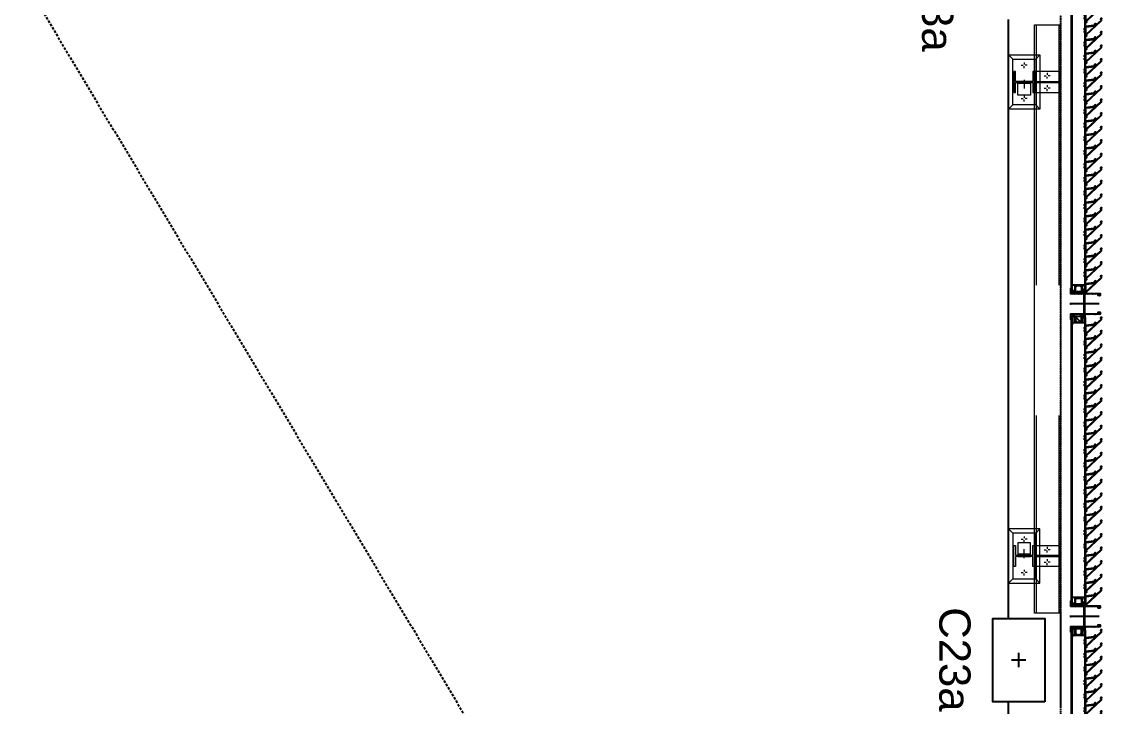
# Model space of a CAD drawing. Header units: millimetres. Extents: x 663313 to 1226001, y 1431724 to 1620898.
# Drawn here: x 962448 to 967743, y 1548411 to 1551698 of the extents above; entities that cross this region are included whole.
import ezdxf

# ---------------------------------------------------------------- set-up
doc = ezdxf.new("R2010")
doc.units = ezdxf.units.MM
doc.set_wipeout_variables(frame=1)
for name, pattern in [('CENTER', [50.800000000000004, 31.75, -6.35, 6.35, -6.35]), ('HIDDEN', [0.375, 0.25, -0.125]), ('XKITLINE00', [0]), ('XKITLINE02', [4, 2, -2])]:
    doc.linetypes.add(name, pattern=pattern)
for name, color, linetype in [('010 - ASPG_ACCESSORIES_MAIN_COLOR_1', 7, 'Continuous'), ('010 - ASPG_EXTR_MAIN_COLOR_2', 7, 'Continuous'), ('010 - ASPG_FRAMING_CUT_COLOR_4', 7, 'Continuous'), ('010 - ASPG_FRAMING_HATCH_', 7, 'Continuous'), ('010 - ASPG_FRAMING_MAIN_COLOR_2', 7, 'Continuous'), ('010 - ASPG_FRAMING_SUB_COLOR_2', 7, 'Continuous'), ('010 - ASPG_FRAMING_WIPEOUT_', 7, 'Continuous'), ('BOLT & SCREW', 7, 'Continuous'), ('BR', 7, 'Continuous'), ('Center Line', 7, 'CENTER'), ('CVA044__', 7, 'Continuous'), ('DIM', 7, 'Continuous')]:
    doc.layers.add(name, color=color, linetype=linetype)
for name, color, linetype, plot in [('010 - ASPG_EXTR_DEF_SUB', 7, 'Continuous', False), ('010 - ASPG_FASTERN_DEF_SUB', 7, 'Continuous', False), ('010 - ASPG_FRAMING_DEF_SUB', 7, 'Continuous', False)]:
    doc.layers.add(name, color=color, linetype=linetype, plot=plot)
for name, color, linetype, lineweight in [('12-GRID', 7, 'CENTER', 13), ('Bolt', 7, 'Continuous', 0), ('Part', 7, 'Continuous', 0), ('SCREW', 7, 'Continuous', 5)]:
    doc.layers.add(name, color=color, linetype=linetype, lineweight=lineweight)
doc.styles.add('Arial', font='arial.ttf')
pattern_1 = [(270, (1257419.243240032, -520041.6224064054), (0.6549599250656583, -1.134423872092541), [0.7562825813950264, -1.512565162790053]), (29.99999999999978, (1257419.243240032, -520041.6224064054), (0.6549599293588203, 1.134423869613882), [0.7562825813950259, -1.512565162790052]), (329.9999999999998, (1257419.243240032, -520041.6224064054), (1.309919854424478, -2.478657937293614e-09), [-1.512565162790051, 0.7562825813950254])]
pattern_2 = [(314.9999999999999, (1257419.492862033, -520021.6224064054), (1.336931354494228, 1.336931354494224), []), (44.99999999999984, (1257419.492862033, -520021.6224064054), (-1.336931354494223, 1.336931354494228), [])]
pattern_3 = [(270, (1257419.442484036, -520043.9224064054), (0.6549599250656583, -1.134423872092541), [0.7562825813950264, -1.512565162790053]), (29.99999999999978, (1257419.442484036, -520043.9224064054), (0.6549599293588203, 1.134423869613882), [0.7562825813950259, -1.512565162790052]), (329.9999999999998, (1257419.442484036, -520043.9224064054), (1.309919854424478, -2.478657937293614e-09), [-1.512565162790051, 0.7562825813950254])]
pattern_4 = [(314.9999999999999, (1257419.192862035, -520023.9224064054), (1.336931354494228, 1.336931354494224), []), (44.99999999999984, (1257419.192862035, -520023.9224064054), (-1.336931354494223, 1.336931354494228), [])]

# ---------------------------------------------------------------- blocks, each defined once
blk = doc.blocks.new('C25')
at = {"layer": 'BR', "color": 7}
for p, q in [((-0.03428971997345798, 1.001963391900063e-05), (0.03428972073015757, 1.001986674964428e-05)), ((2.91038304567337e-11, 0.03429974056780338), (-8.731149137020111e-11, -0.03427970083430409))]:
    blk.add_line(p, q, dxfattribs=at)
at = {"layer": 'BR', "color": 7, "ltscale": 5}
blk.add_lwpolyline([(-0.1250000002037268, 0.2000100198201835), (0.1249999996798579, 0.2000100202858448), (0.1250000004947651, -0.1999899800866842), (-0.1249999999708962, -0.1999899800866842)], close=True, dxfattribs=at)
blk = doc.blocks.new('44')
at = {"layer": 'Bolt', "color": 7, "linetype": 'XKITLINE00', "lineweight": 0}
for p, q in [((31.26657276507444, 33.94561645179056), (31.27589676505863, 33.94561645179056)), ((31.26657276507444, 33.94561645179056), (31.27589676505863, 33.94561645179056)), ((31.28057286515809, 33.95961640169844), (31.28057286515809, 33.95029240171425)), ((31.28057286515809, 33.95961640169844), (31.28057286515809, 33.95029240171425)), ((31.28057286515809, 33.93161650176626), (31.28057286515809, 33.94094050175045)), ((31.28057286515809, 33.93161650176626), (31.28057286515809, 33.94094050175045)), ((31.29457281506598, 33.94561645179056), (31.28524881508179, 33.94561645179056)), ((31.29457281506598, 33.94561645179056), (31.28524881508179, 33.94561645179056)), ((31.37657286506123, 33.89561650180258), (31.38589686504542, 33.89561650180258)), ((31.39057281520195, 33.90961645171046), (31.39057281520195, 33.90029245172627)), ((31.39057281520195, 33.88161640171893), (31.39057281520195, 33.89094040170312)), ((31.40457276510983, 33.89561650180258), (31.39524876512564, 33.89561650180258)), ((31.37657286506123, 33.8356165017467), (31.38589686504542, 33.8356165017467)), ((31.39057281520195, 33.849616451771), (31.39057281520195, 33.84029245178681)), ((31.39057281520195, 33.82161640177947), (31.39057281520195, 33.83094040176366)), ((31.40457276510983, 33.8356165017467), (31.39524876512564, 33.8356165017467)), ((31.26657276507444, 33.78561640169937), (31.27589676505863, 33.78561640169937)), ((31.26657276507444, 33.78561640169937), (31.27589676505863, 33.78561640169937)), ((31.28057286515809, 33.79961650178302), (31.28057286515809, 33.79029250179883)), ((31.28057286515809, 33.79961650178302), (31.28057286515809, 33.79029250179883)), ((31.28057286515809, 33.77161645179149), (31.28057286515809, 33.78094045177568)), ((31.28057286515809, 33.77161645179149), (31.28057286515809, 33.78094045177568)), ((31.29457281506598, 33.78561640169937), (31.28524881508179, 33.78561640169937)), ((31.29457281506598, 33.78561640169937), (31.28524881508179, 33.78561640169937)), ((31.26657276507444, 31.67084251868073), (31.27589676505863, 31.67084251868073)), ((31.26657276507444, 31.67084251868073), (31.27589676505863, 31.67084251868073)), ((31.28057286515809, 31.68484246858861), (31.28057286515809, 31.67551846860442)), ((31.28057286515809, 31.68484246858861), (31.28057286515809, 31.67551846860442)), ((31.28057286515809, 31.65684241859708), (31.28057286515809, 31.66616641858127)), ((31.28057286515809, 31.65684241859708), (31.28057286515809, 31.66616641858127)), ((31.29457281506598, 31.67084251868073), (31.28524881508179, 31.67084251868073)), ((31.29457281506598, 31.67084251868073), (31.28524881508179, 31.67084251868073)), ((31.37657286506123, 31.6208424186334), (31.38589686504542, 31.6208424186334)), ((31.39057281520195, 31.63484251860064), (31.39057281520195, 31.62551851861645)), ((31.39057281520195, 31.6068424686091), (31.39057281520195, 31.61616646859329)), ((31.40457276510983, 31.6208424186334), (31.39524876512564, 31.6208424186334)), ((31.37657286506123, 31.56084241857752), (31.38589686504542, 31.56084241857752)), ((31.39057281520195, 31.57484251866117), (31.39057281520195, 31.56551851867698)), ((31.39057281520195, 31.54684246866964), (31.39057281520195, 31.55616646865383)), ((31.40457276510983, 31.56084241857752), (31.39524876512564, 31.56084241857752)), ((31.26657276507444, 31.51084246858954), (31.27589676505863, 31.51084246858954)), ((31.26657276507444, 31.51084246858954), (31.27589676505863, 31.51084246858954)), ((31.28057286515809, 31.52484241861384), (31.28057286515809, 31.51551841862965)), ((31.28057286515809, 31.52484241861384), (31.28057286515809, 31.51551841862965)), ((31.28057286515809, 31.49684251868166), (31.28057286515809, 31.50616651866585)), ((31.28057286515809, 31.49684251868166), (31.28057286515809, 31.50616651866585)), ((31.29457281506598, 31.51084246858954), (31.28524881508179, 31.51084246858954)), ((31.29457281506598, 31.51084246858954), (31.28524881508179, 31.51084246858954))]:
    blk.add_line(p, q, dxfattribs=at)
at = {"layer": 'Bolt', "color": 7, "linetype": 'XKITLINE02', "lineweight": 0}
for p, q in [((31.26107286498859, 33.86261650174856), (31.26107286498859, 33.85761640174314)), ((31.27357281511627, 33.86261650174856), (31.27357281511627, 33.86861650180072)), ((31.27357281511627, 33.86861650180072), (31.27357281511627, 33.86261650174856)), ((31.28057286515809, 33.87653650180437), (31.28057286515809, 33.83361640176736)), ((31.28757276502415, 33.86261650174856), (31.28757276502415, 33.86861650180072)), ((31.28757276502415, 33.86861650180072), (31.28757276502415, 33.86261650174856)), ((31.30007286509476, 33.86261650174856), (31.30007286509476, 33.85761640174314)), ((31.28057286515809, 31.57992241857573), (31.28057286515809, 31.62284251861274)), ((31.26107286498859, 31.59384241863154), (31.26107286498859, 31.59884251863696)), ((31.27357281511627, 31.59384241863154), (31.27357281511627, 31.58784241857938)), ((31.27357281511627, 31.58784241857938), (31.27357281511627, 31.59384241863154)), ((31.28757276502415, 31.59384241863154), (31.28757276502415, 31.58784241857938)), ((31.28757276502415, 31.58784241857938), (31.28757276502415, 31.59384241863154)), ((31.30007286509476, 31.59384241863154), (31.30007286509476, 31.59884251863696))]:
    blk.add_line(p, q, dxfattribs=at)
at = {"layer": 'Part', "color": 7, "linetype": 'HIDDEN', "lineweight": 0, "ltscale": 5}
for p, q in [((31.33821706124559, 34.14061622682493), (31.33821706124559, 31.31547617679462)), ((31.44721711124271, 34.14061622682493), (31.44721711124271, 31.31547617679462))]:
    blk.add_line(p, q, dxfattribs=at)
at = {"layer": 'Part', "color": 7, "lineweight": 0}
for p, q in [((31.20557286520466, 33.99561640177853), (31.2255728151647, 33.97561645170208)), ((31.20557286520466, 33.73561645171139), (31.2255728151647, 33.75561640178785)), ((31.20557286520466, 31.72084246866871), (31.2255728151647, 31.70084251859225)), ((31.20557286520466, 31.46084251860157), (31.2255728151647, 31.48084246867802))]:
    blk.add_line(p, q, dxfattribs=at)
at = {"layer": 'Part', "color": 7, "linetype": 'HIDDEN', "lineweight": 0, "ltscale": 2}
for p, q in [((31.33557276520855, 33.97561645170208), (31.35557286511153, 33.99561640177853)), ((31.33557276520855, 33.75561640178785), (31.35557286511153, 33.73561645171139)), ((31.33557276520855, 31.70084251859225), (31.35557286511153, 31.72084246866871)), ((31.33557276520855, 31.48084246867802), (31.35557286511153, 31.46084251860157))]:
    blk.add_line(p, q, dxfattribs=at)
at = {"layer": 'Part', "color": 7, "linetype": 'XKITLINE02', "lineweight": 0}
for p, q in [((31.33057281514607, 33.91561645176262), (31.33057281514607, 33.81561640172731)), ((31.25057286513015, 33.86861650180072), (31.31057286518603, 33.86861650180072)), ((31.25057286513015, 33.86261650174856), (31.31057286518603, 33.86261650174856)), ((31.31057286518603, 33.85761640174314), (31.25057286513015, 33.85761640174314)), ((31.33057281514607, 33.86861650180072), (31.450572815025, 33.86861650180072)), ((31.33057281514607, 33.86261650174856), (31.450572815025, 33.86261650174856)), ((31.36057281517401, 33.86861650180072), (31.36057281517401, 33.86261650174856)), ((31.33057281514607, 31.54084246861748), (31.33057281514607, 31.64084251865279)), ((31.31057286518603, 31.59884251863696), (31.25057286513015, 31.59884251863696)), ((31.25057286513015, 31.59384241863154), (31.31057286518603, 31.59384241863154)), ((31.25057286513015, 31.58784241857938), (31.31057286518603, 31.58784241857938)), ((31.33057281514607, 31.59384241863154), (31.450572815025, 31.59384241863154)), ((31.33057281514607, 31.58784241857938), (31.450572815025, 31.58784241857938)), ((31.36057281517401, 31.58784241857938), (31.36057281517401, 31.59384241863154))]:
    blk.add_line(p, q, dxfattribs=at)
at = {"layer": 'Part', "color": 7, "lineweight": 0}
for points in [[(31.33021711138986, 31.31547617679462), (31.33021711138986, 34.14061622682493), (31.45521706133127, 34.14061622682493), (31.45521706133127, 31.31547617679462), (31.33021711138986, 31.31547617679462)], [(31.33057281514607, 33.73561645171139), (31.20557286520466, 33.73561645171139), (31.20557286520466, 33.99561640177853), (31.33057281514607, 33.99561640177853)], [(31.33057281514607, 33.75561640178785), (31.2255728151647, 33.75561640178785), (31.2255728151647, 33.97561645170208), (31.33057281514607, 33.97561645170208)], [(31.33057281514607, 31.72084246866871), (31.20557286520466, 31.72084246866871), (31.20557286520466, 31.46084251860157), (31.33057281514607, 31.46084251860157)], [(31.33057281514607, 31.70084251859225), (31.2255728151647, 31.70084251859225), (31.2255728151647, 31.48084246867802), (31.33057281514607, 31.48084246867802)]]:
    blk.add_lwpolyline(points, dxfattribs=at)
at = {"layer": 'Part', "color": 7, "linetype": 'HIDDEN', "lineweight": 0, "ltscale": 2}
for points in [[(31.33057281514607, 33.99561640177853), (31.35557286511153, 33.99561640177853), (31.35557286511153, 33.73561645171139), (31.33057281514607, 33.73561645171139)], [(31.33057281514607, 33.97561645170208), (31.33557276520855, 33.97561645170208), (31.33557276520855, 33.75561640178785), (31.33057281514607, 33.75561640178785)], [(31.33057281514607, 31.46084251860157), (31.35557286511153, 31.46084251860157), (31.35557286511153, 31.72084246866871), (31.33057281514607, 31.72084246866871)], [(31.33057281514607, 31.48084246867802), (31.33557276520855, 31.48084246867802), (31.33557276520855, 31.70084251859225), (31.33057281514607, 31.70084251859225)]]:
    blk.add_lwpolyline(points, dxfattribs=at)
at = {"layer": 'Part', "color": 7, "linetype": 'XKITLINE02', "lineweight": 0}
for points in [[(31.33057281514607, 33.91561645176262), (31.32257286505751, 33.91561645176262), (31.32257286505751, 33.86861650180072), (31.23857286502584, 33.86861650180072), (31.23857286502584, 33.91561645176262), (31.23057276499435, 33.91561645176262), (31.23057276499435, 33.81561640172731), (31.23857286502584, 33.81561640172731), (31.23857286502584, 33.86261650174856), (31.32257286505751, 33.86261650174856), (31.32257286505751, 33.81561640172731), (31.33057281514607, 33.81561640172731)], [(31.33057281514607, 31.54084246861748), (31.32257286505751, 31.54084246861748), (31.32257286505751, 31.58784241857938), (31.23857286502584, 31.58784241857938), (31.23857286502584, 31.54084246861748), (31.23057276499435, 31.54084246861748), (31.23057276499435, 31.64084251865279), (31.23857286502584, 31.64084251865279), (31.23857286502584, 31.59384241863154), (31.32257286505751, 31.59384241863154), (31.32257286505751, 31.64084251865279), (31.33057281514607, 31.64084251865279)]]:
    blk.add_lwpolyline(points, close=True, dxfattribs=at)
for points in [[(31.33057281514607, 33.81561640172731), (31.450572815025, 33.81561640172731), (31.450572815025, 33.91561645176262), (31.33057281514607, 33.91561645176262)], [(31.31057286518603, 33.86261650174856), (31.31057286518603, 33.8026165018091), (31.25057286513015, 33.8026165018091), (31.25057286513015, 33.86261650174856)], [(31.31057286518603, 31.59384241863154), (31.31057286518603, 31.653842418571), (31.25057286513015, 31.653842418571), (31.25057286513015, 31.59384241863154)], [(31.33057281514607, 31.64084251865279), (31.450572815025, 31.64084251865279), (31.450572815025, 31.54084246861748), (31.33057281514607, 31.54084246861748)]]:
    blk.add_lwpolyline(points, dxfattribs=at)
blk = doc.blocks.new('W-1-PP18-ST_ENT4_REV00_20260531-225334_LOPF_PL')
at = {"layer": 'DIM', "color": 7, "linetype": 'HIDDEN', "ltscale": 50}
blk.add_line((-3080.339419181808, -13099.96226859093), (16344.6189981146, -1449.916001558304), dxfattribs=at)
at = {"layer": 'DIM', "color": 7, "linetype": 'HIDDEN', "ltscale": 5}
for p, q in [((-1279.265100057586, -1759.457665205002), (10569.36958343221, -1759.746105670929)), ((11019.08123869135, -1759.757053375244), (12794.36958116724, -1759.800270557404))]:
    blk.add_line(p, q, dxfattribs=at)
at = {"layer": 'DIM', "color": 7}
for p, q in [((10569.36958390905, -1759.746105670929), (11019.08123869135, -1759.746105670929)), ((7719.728811685578, -2009.676734924316), (10594.36532170011, -2009.746714353561))]:
    blk.add_line(p, q, dxfattribs=at)
at = {"layer": 'DIM', "color": 7, "xscale": 999.9999999999997, "yscale": 999.9999999999997, "zscale": 999.9999999999997, "rotation": 269.998605212187}
blk.add_blockref('C25', (10794.35651869013, -1959.758808374405), dxfattribs=at)
at = {"layer": 'CVA044__', "color": 7, "char_height": 149.9999999998653, "attachment_point": 5, "style": 'Arial', "bg_fill": 3, "box_fill_scale": 1.1, "bg_fill_color": 256, "bg_fill_true_color": 13158600, "bg_fill_transparency": 0}
for insert in [(10791.33754235937, -2267.203147649765), (7624.028850738541, -2349.794162034988)]:
    blk.add_mtext('\\A1;C23a', dxfattribs=dict(at, insert=insert))
at = {"color": 7, "xscale": 1000.000000000001, "yscale": 1000.000000000001, "zscale": 1000.000000000001, "rotation": 90}
blk.add_blockref('44', (41885.61977786256, -33213.90015912056), dxfattribs=at)
at = {"layer": 'DIM', "color": 7}
blk.add_line((10994.36532205774, -2009.746714353561), (12819.36532241537, -2009.746714353561), dxfattribs=at)
blk = doc.blocks.new('*U6326')
at = {"layer": '12-GRID', "color": 7, "linetype": 'CENTER'}
for p, q in [((5.684341886080801e-14, -6.200000000000029), (5.684341886080801e-14, 2.200000000000029)), ((-4.199999999999973, -2), (4.200000000000085, -2))]:
    blk.add_line(p, q, dxfattribs=at)
at = {"layer": 'BOLT & SCREW', "color": 7}
for p, q in [((-0.553537628269381, -1.771128018217196), (-1.767499999999847, -1.558125000000442)), ((-0.553537628269381, -2.228871981782805), (-1.767500000000483, -2.441875000000354)), ((-0.4577439635652332, -1.771128018217196), (-0.8837500000000146, -1.558125000000442)), ((-0.4577439635652332, -2.228871981782805), (-0.8837500000000146, -2.441875000000354)), ((-0.2288719817826677, -1.446462371730204), (-0.4418749999998197, -0.2325000000002947)), ((-0.2288719817826677, -1.542256036434869), (-0.4418749999998197, -1.116250000000048)), ((-0.2288719817826677, -2.457743963565131), (-0.4418749999998197, -2.883750000000271)), ((-0.2288719817821107, -2.553537628269438), (-0.4418749999998197, -3.767500000000023)), ((0.2288719817822642, -1.446462371730562), (0.4418749999996946, -0.2324999999999764)), ((0.2288719817822642, -1.542256036434869), (0.4418749999996946, -1.116250000000048)), ((0.4418749999996946, -2.883750000000271), (0.2288719817829008, -2.457743963565131)), ((0.2288719817829008, -2.553537628269438), (0.4418749999999732, -3.767500000000023)), ((0.4577439635647103, -1.771128018217196), (0.8837499999994917, -1.558125000000442)), ((0.4577439635647103, -2.228871981782805), (0.8837500000001283, -2.441874999999877)), ((0.5535376282692559, -1.771128018217196), (1.767500000000001, -1.558125000000124)), ((0.5535376282692559, -2.228871981782805), (1.767500000000001, -2.441874999999877))]:
    blk.add_line(p, q, dxfattribs=at)
for points in [[(-1.767500000000006, -1.558125000000442), (-0.8837500000001342, -1.558125000000442, 0.4142135623730394), (-0.4418749999998197, -1.116250000000048), (-0.4418749999998197, -0.2325000000002947), (0.4418749999996946, -0.2324999999999764), (0.4418749999996946, -1.116250000000048, 0.4142135623731505), (0.8837500000000089, -1.558125000000442), (1.76750000000012, -1.558125000000124), (1.76750000000012, -2.441874999999877), (0.8837500000000089, -2.441874999999877, 0.414213562373095), (0.4418749999996946, -2.883750000000271), (0.4418749999999732, -3.767500000000023), (-0.4418749999998197, -3.767500000000023), (-0.4418749999998197, -2.883750000000271, 0.4142135623730397), (-0.8837500000001342, -2.441875000000354), (-1.767500000000483, -2.441875000000354)], [(0.2288719817829008, -2.457743963565131, -0.414213562373095), (0.4577439635645909, -2.228871981782805), (0.5535376282692559, -2.228871981782805), (0.5535376282692559, -1.771128018217196), (0.4577439635645909, -1.771128018217196, -0.4142135623730951), (0.228871981782105, -1.542256036434869), (0.228871981782105, -1.446462371730562), (-0.2288719817826677, -1.446462371730204), (-0.2288719817826677, -1.542256036434869, -0.4142135623730951), (-0.4577439635649944, -1.771128018217196), (-0.553537628269381, -1.771128018217196), (-0.553537628269381, -2.228871981782805), (-0.4577439635649944, -2.228871981782805, -0.4142135623730951), (-0.2288719817826677, -2.457743963565131), (-0.2288719817822698, -2.553537628269438), (0.2288719817829008, -2.553537628269438)]]:
    blk.add_lwpolyline(points, format="xyb", close=True, dxfattribs=at)
blk.add_circle((5.684341886080801e-14, -2), 3.5, dxfattribs=at)
blk = doc.blocks.new('000_ASPG_TYP_FILES_20260218-010703_FRAME_EXTR_')
at = {"layer": '010 - ASPG_FRAMING_HATCH_'}
h = blk.add_hatch(dxfattribs=at)
h.set_pattern_fill('ANSI32', scale=0.1, angle=180)
h.set_pattern_definition([(225, (0, 0), (0.6735192090801866, -0.6735192090801868), []), (225, (-0.4490130000000001, 5.498823332255506e-17), (0.6735192090801866, -0.6735192090801868), [])])
edge = h.paths.add_edge_path()
edge.add_line((1.999999996740371, 15.99999999965075), (1.999999996740371, 1.999999999941792))
edge.add_line((1.999999996740371, 1.999999999941792), (39.69999999750871, 1.999999999941792))
edge.add_arc((39.69999999730499, 1.700000000040752), 0.2999999999010399, -3.891028654834372e-08, 89.99999996109239, ccw=False)
edge.add_line((39.99999999720603, 1.699999999837019), (39.99999999720603, 0.2999999996973202))
edge.add_arc((39.69999999750872, 0.2999999996973131), 0.2999999996973131, -90.00000000000142, 1.4210854715202004e-12, ccw=False)
edge.add_line((39.69999999750871, 0), (0.2999999996973202, 0))
edge.add_arc((0.2999999996973273, 0.2999999996973273), 0.2999999996973273, 180.0000000000013, 269.99999999999864, ccw=False)
edge.add_line((0, 0.2999999996973202), (0, 17.69999999989523))
edge.add_arc((0.2999999999301508, 17.70000000012806), 0.2999999999301508, 90.00000004446741, 180.0000000444674, ccw=False)
edge.add_line((0.2999999996973202, 18.00000000005821), (22.5570233851904, 18.00000000005821))
edge.add_arc((22.5570233856712, 18.50000000026317), 0.5000000002049632, 269.9999999449049, 380.2095453190142)
edge.add_arc((26.1699999981368, 19.82999999686102), 3.349999998908497, 182.0637942974167, 200.2095453254992, ccw=False)
edge.add_arc((23.58168000320438, 19.73672835517209), 0.7599999998138507, 2.0637943418387863, 182.0637943418388, ccw=False)
edge.add_arc((26.16999999910358, 19.82999999939922), 1.830000000338361, 182.0637943388468, 447.9362056470717)
edge.add_arc((26.263271644013, 22.41831999551505), 0.7600000000549151, 87.93620564125177, 267.9362056412518, ccw=False)
edge.add_arc((26.16999999863267, 19.8300000075356), 3.349999992334041, 69.79045460402187, 87.9362056313708, ccw=False)
edge.add_arc((27.49999999788272, 23.44297661244421), 0.5000000006038865, 249.7904545688332, 359.9999999442181)
edge.add_line((27.9999999984866, 23.44297661195742), (27.9999999984866, 26.67999999993481))
edge.add_line((27.9999999984866, 26.67999999993481), (28.49999999674037, 27.17999999958556))
edge.add_line((28.49999999674037, 27.17999999958556), (27.9999999984866, 27.67999999970198))
edge.add_line((27.9999999984866, 27.67999999970198), (27.9999999984866, 38.61999999982072))
edge.add_line((27.9999999984866, 38.61999999982072), (28.49999999674037, 39.11999999993714))
edge.add_line((28.49999999674037, 39.11999999993714), (27.9999999984866, 39.62000000005355))
edge.add_line((27.9999999984866, 39.62000000005355), (27.9999999984866, 42.85702338756528))
edge.add_arc((27.49999999787862, 42.85702338707262), 0.5000000006079759, 5.645408219420843e-08, 110.2095454304945)
edge.add_arc((26.16999999884449, 46.46999999186602), 3.349999992147246, 272.0637943651193, 290.20954539329375, ccw=False)
edge.add_arc((26.263271644013, 43.88168000403675), 0.7600000000258301, 92.06379435882718, 272.0637943588272, ccw=False)
edge.add_arc((26.16999999910502, 46.47000000012492), 1.830000000339747, 272.0637943528818, 537.9362056611998)
edge.add_arc((23.58168000320438, 46.56327164435061), 0.7599999998138507, 177.9362056581612, 357.9362056581612, ccw=False)
edge.add_arc((26.16999999825318, 46.47000000263876), 3.349999999025627, 159.7904546748206, 177.9362057022633, ccw=False)
edge.add_arc((22.55702338551316, 47.7999999994954), 0.500000000434755, 339.790454661877, 450.0000000369852)
edge.add_line((22.5570233851904, 48.29999999993015), (0.2999999996973202, 48.29999999993015))
edge.add_arc((0.2999999996973095, 48.59999999962746), 0.2999999996973131, 179.9999999999987, 270.00000000000205, ccw=False)
edge.add_line((0, 48.59999999962747), (0, 59.99999999994179))
edge.add_arc((0.2999999996973202, 59.99999999994179), 0.2999999996973202, 90, 180, ccw=False)
edge.add_line((0.2999999996973202, 60.29999999963911), (4.999999997438863, 60.29999999963911))
edge.add_line((4.999999997438863, 60.29999999963911), (4.999999997438863, 64.99999999959255))
edge.add_arc((5.299999997369017, 64.99999999982538), 0.2999999999301544, 90.0000000444681, 180.0000000444674, ccw=False)
edge.add_line((5.299999997136183, 65.29999999975553), (29.99999999883585, 65.29999999975553))
edge.add_line((29.99999999883585, 65.29999999975553), (29.99999999883585, 63.59999999997672))
edge.add_arc((29.69999999890567, 63.59999999974391), 0.2999999999301721, -89.99999995552861, 4.4463320136856055e-08, ccw=False)
edge.add_line((29.69999999913853, 63.29999999981374), (7.299999997485429, 63.29999999981374))
edge.add_arc((7.29999999771826, 62.99999999988358), 0.2999999999301508, 90.00000004446738, 180.0000000444674)
edge.add_line((6.999999997788109, 62.99999999965075), (6.999999997788109, 58.29999999969732))
edge.add_line((6.999999997788109, 58.29999999969732), (2.300000000162981, 58.29999999969732))
edge.add_arc((2.299999998300336, 57.99999999813735), 0.3000000015599653, 89.99999964426098, 179.999999644261)
edge.add_line((1.999999996740371, 58), (1.999999996740371, 50.60000000003492))
edge.add_arc((2.299999998533172, 50.60000000166475), 0.3000000017928013, 180.000000311273, 270.0000003112706)
edge.add_line((2.300000000162981, 50.29999999987194), (29.69999999913853, 50.29999999987194))
edge.add_arc((29.6999999989348, 49.9999999999709), 0.299999999901047, -3.890897914970992e-08, 89.99999996109108, ccw=False)
edge.add_line((29.99999999883585, 49.99999999976717), (29.99999999883585, 26.67999999993481))
edge.add_line((29.99999999883585, 26.67999999993481), (29.99999999883585, 16.29999999981374))
edge.add_arc((29.6999999989057, 16.2999999995809), 0.2999999999301508, -89.99999995553259, 4.446741286301403e-08, ccw=False)
edge.add_line((29.69999999913853, 15.99999999965075), (1.999999996740371, 15.99999999965075))
at = {"layer": '010 - ASPG_FRAMING_CUT_COLOR_4', "color": 7}
blk.add_lwpolyline([(1.999999996740371, 15.99999999965075), (1.999999996740371, 1.999999999941792), (39.69999999750871, 1.999999999941792, -0.4142135623731089), (39.99999999720603, 1.699999999837019), (39.99999999720603, 0.2999999996973202, -0.4142135623731089), (39.69999999750871, 0), (0.2999999996973202, 0, -0.4142135623730811), (0, 0.2999999996973202), (0, 17.69999999989523, -0.4142135623730951), (0.2999999996973202, 18.00000000005821), (22.5570233851904, 18.00000000005821, 0.5217296884731124), (23.02624112786725, 18.67272727261297, -0.07934163687482358), (22.82217297761235, 19.70935906958766, -1), (24.34118702879641, 19.76409764075652, 2.296345716993233), (26.23590235819574, 21.65881296969019, -1), (26.29064092983026, 23.17782702133991, -0.0793416368716021), (27.32727272447664, 22.9737588702119, 0.5217296884801942), (27.9999999984866, 23.44297661195742), (27.9999999984866, 26.67999999993481), (28.49999999674037, 27.17999999958556), (27.9999999984866, 27.67999999970198), (27.9999999984866, 38.61999999982072), (28.49999999674037, 39.11999999993714), (27.9999999984866, 39.62000000005355), (27.9999999984866, 42.85702338756528, 0.5217296884727316), (27.32727272447664, 43.3262411293108, -0.07934163687522733), (26.29064092983026, 43.122172978241, -1), (26.23590235819574, 44.64118702983251, 2.296345716995783), (24.34118702879641, 46.53590235876618, -1), (22.82217297761235, 46.59064092993503, -0.07934163687201433), (23.02624112786725, 47.62727272690972, 0.5217296884786579), (22.5570233851904, 48.29999999993015), (0.2999999996973202, 48.29999999993015, -0.4142135623731158), (0, 48.59999999962747), (0, 59.99999999994179, -0.414213562373095), (0.2999999996973202, 60.29999999963911), (4.999999997438863, 60.29999999963911), (4.999999997438863, 64.99999999959255, -0.4142135623730879), (5.299999997136183, 65.29999999975553), (29.99999999883585, 65.29999999975553), (29.99999999883585, 63.59999999997672, -0.4142135623730533), (29.69999999913853, 63.29999999981374), (7.299999997485429, 63.29999999981374, 0.4142135623730949), (6.999999997788109, 62.99999999965075), (6.999999997788109, 58.29999999969732), (2.300000000162981, 58.29999999969732, 0.4142135623730948), (1.999999996740371, 58), (1.999999996740371, 50.60000000003492, 0.4142135623730845), (2.300000000162981, 50.29999999987194), (29.69999999913853, 50.29999999987194, -0.4142135623730951), (29.99999999883585, 49.99999999976717), (29.99999999883585, 26.67999999993481), (29.99999999883585, 16.29999999981374, -0.4142135623730951), (29.69999999913853, 15.99999999965075)], format="xyb", close=True, dxfattribs=at)
at = {"color": 7}
for p in [(26.16999999736436, 48.46999999973923), (26.16999999736436, 21.82999999966705)]:
    blk.add_blockref('*U6326', p, dxfattribs=at)
blk = doc.blocks.new('*U6174')
at = {"layer": '010 - ASPG_FRAMING_HATCH_', "transparency": 33554585}
h = blk.add_hatch(dxfattribs=at)
h.set_pattern_fill('ANSI32', scale=0.25)
h.set_pattern_definition([(45, (0, 0), (-1.683798022700467, 1.683798022700467), []), (45, (1.1225325, 0), (-1.683798022700467, 1.683798022700467), [])])
edge = h.paths.add_edge_path()
edge.add_line((2.000000000009768, -50.0000000001819), (2.000000000009536, -75.00000000027285))
edge.add_line((2.000000000009536, -75.00000000027285), (-1.376676550535194e-14, -75.00000000027285))
edge.add_line((-1.377727649045784e-14, -75.00000000027285), (2.183725214694612e-13, -49.00000000020555))
edge.add_arc((0.9999999999907824, -49.00000000021976), 0.999999999990564, 89.99999999918577, 179.9999999991858, ccw=False)
edge.add_line((1.000000000004993, -48.00000000022919), (62.99999999987471, -48.00000000022955))
edge.add_arc((62.99999999988892, -47.00000000023898), 0.999999999990564, 269.9999999991858, 359.9999999991858)
edge.add_line((63.99999999987948, -47.00000000025319), (63.99999999987995, 47.00000000025248))
edge.add_arc((62.99999999988939, 47.00000000023827), 0.999999999990564, 8.142219984623432e-10, 90.00000000081424)
edge.add_line((62.99999999987518, 48.00000000022884), (1.000000000005464, 48.00000000022919))
edge.add_arc((0.9999999999912551, 49.00000000021976), 0.999999999990564, 180.0000000008142, 270.0000000008142, ccw=False)
edge.add_line((6.91122180303467e-13, 49.00000000020555), (9.232719782633861e-13, 75.00000000027285))
edge.add_line((9.232719782633861e-13, 75.00000000027285), (2.000000000010473, 75.00000000027285))
edge.add_line((2.000000000010473, 75.00000000027285), (2.000000000010241, 50.0000000001819))
edge.add_line((2.000000000010241, 50.0000000001819), (140.9999999998781, 50.00000000018107))
edge.add_line((140.9999999998781, 50.00000000018107), (140.9999999998781, 41.00000000016652))
edge.add_arc((139.9999999998876, 41.00000000018073), 0.999999999990564, 269.9999999991858, 359.9999999991858, ccw=False)
edge.add_line((139.9999999998734, 40.00000000019017), (131.999999999892, 40.00000000019029))
edge.add_arc((131.9999999998778, 41.00000000018085), 0.999999999990564, 180.0000000008142, 270.0000000008142, ccw=False)
edge.add_line((130.9999999998872, 41.00000000016664), (130.9999999998872, 47.00000000025214))
edge.add_arc((129.9999999998967, 47.00000000023793), 0.999999999990564, 8.142219984623432e-10, 90.00000000081424)
edge.add_line((129.9999999998824, 48.00000000022849), (66.99999999989429, 48.00000000022884))
edge.add_arc((66.99999999988007, 47.00000000023827), 0.999999999990564, 89.99999999918577, 179.9999999991858)
edge.add_line((65.99999999988951, 47.00000000025248), (65.99999999988903, -47.00000000025319))
edge.add_arc((66.99999999987959, -47.00000000023898), 0.999999999990564, 180.0000000008142, 270.0000000008142)
edge.add_line((66.9999999998938, -48.00000000022955), (129.9999999998819, -48.0000000002299))
edge.add_arc((129.9999999998961, -47.00000000023933), 0.999999999990564, 269.9999999991858, 359.9999999991858)
edge.add_line((130.9999999998867, -47.00000000025354), (130.9999999998868, -41.00000000357866))
edge.add_arc((131.9999999998773, -41.00000000359287), 0.999999999990564, 89.99999999918577, 179.9999999991858, ccw=False)
edge.add_line((131.9999999998915, -40.0000000036023), (139.9999999998729, -40.00000000360242))
edge.add_arc((139.9999999998871, -41.00000000359299), 0.999999999990564, 8.14225131762214e-10, 90.00000000081423, ccw=False)
edge.add_line((140.9999999998777, -41.00000000357878), (140.9999999998776, -50.00000000632181))
edge.add_line((140.9999999998776, -50.00000000632181), (2.000000000009777, -50.0000000001819))
h.paths.add_polyline_path([(138.9999999998686, 48.00000000022837), (138.9999999998686, 42.00000000355348), (132.9999999998968, 42.0000000035536), (132.9999999998968, 48.00000000022849)], flags=16)
h.paths.add_polyline_path([(138.999999999868, -48.00000000023002), (138.9999999998681, -42.00000000355513), (132.9999999998963, -42.00000000355501), (132.9999999998962, -48.00000000023001)], flags=16)
at = {"layer": '010 - ASPG_FRAMING_HATCH_'}
h = blk.add_hatch(dxfattribs=at)
h.set_pattern_fill('ANSI37', scale=0.5954980955866349, angle=-90.00000000000001)
h.set_pattern_definition(pattern_4)
edge = h.paths.add_edge_path()
edge.add_ellipse((11.52796953010241, 55.00000000111323), major_axis=(-3.510345640540481e-14, -4.999999999272404), ratio=0.6444816938462435, start_angle=180, end_angle=360, ccw=False)
edge.add_line((11.52796953010241, 60.00000000018191), (2.00000000074399, 60.00000000018191))
edge.add_arc((-7.899917497165894, 55.00000000111323), 11.09091368915029, -26.79627343179601, 26.796273430967574, ccw=False)
edge.add_line((2.000000000715794, 50.00000000157889), (11.52796953007421, 50.00000000157889))
h = blk.add_hatch(dxfattribs=at)
h.set_pattern_fill('HONEY', scale=0.238199238234654, angle=-90.00000000000001)
h.set_pattern_definition(pattern_3)
edge = h.paths.add_edge_path()
edge.add_ellipse((11.7775915319535, 55.00000000111977), major_axis=(-3.509070088518285e-14, -4.999999999272404), ratio=0.6444816938462435, start_angle=0, end_angle=360, ccw=False)
h = blk.add_hatch(dxfattribs=at)
h.set_pattern_fill('HONEY', scale=0.238199238234654, angle=-90.00000000000001)
h.set_pattern_definition(pattern_1)
edge = h.paths.add_edge_path()
edge.add_ellipse((57.52258669462346, 55.00000000111321), major_axis=(-3.509070088518285e-14, -4.999999999272404), ratio=0.6444816938462435, start_angle=0, end_angle=360)
h = blk.add_hatch(dxfattribs=at)
h.set_pattern_fill('ANSI37', scale=0.5954980955866349, angle=-90.00000000000001)
h.set_pattern_definition(pattern_2)
edge = h.paths.add_edge_path()
edge.add_ellipse((57.77220869647454, 55.00000000111321), major_axis=(-3.509070088518285e-14, -4.999999999272404), ratio=0.6444816938462435, start_angle=0, end_angle=180)
edge.add_line((57.77220869647455, 60.00000000018189), (61.99999999977764, 60.00000000018189))
edge.add_arc((61.99999999977037, 60.30000000023573), 0.3000000000538421, -89.99999999861039, -1.389609784768862e-09)
edge.add_line((62.29999999982421, 60.30000000022845), (62.29999999982421, 61.00000000018188))
edge.add_line((62.29999999982421, 61.00000000018188), (61.79999999982421, 61.50000000041472))
edge.add_line((61.79999999982421, 61.50000000041472), (62.29999999982421, 62.00000000018188))
edge.add_line((62.29999999982421, 62.00000000018188), (61.79999999982421, 62.50000000041472))
edge.add_line((61.79999999982421, 62.50000000041472), (62.29999999982421, 63.00000000018188))
edge.add_line((62.29999999982421, 63.00000000018188), (61.79999999982421, 63.50000000018188))
edge.add_line((61.79999999982421, 63.50000000018188), (62.29999999982421, 64.00000000018188))
edge.add_line((62.29999999982421, 64.00000000018188), (62.29999999982421, 65.00000000018188))
edge.add_line((62.29999999982421, 65.00000000018188), (63.29999999970779, 65.00000000018188))
edge.add_line((63.29999999970779, 65.00000000018188), (63.79999999970779, 65.50000000018188))
edge.add_line((63.79999999970779, 65.50000000018188), (64.2999999997078, 65.00000000018188))
edge.add_line((64.2999999997078, 65.00000000018188), (64.7999999997078, 65.50000000018188))
edge.add_line((64.7999999997078, 65.50000000018188), (65.2999999997078, 65.00000000018188))
edge.add_line((65.2999999997078, 65.00000000018188), (65.7999999997078, 65.50000000018188))
edge.add_line((65.7999999997078, 65.50000000018188), (66.29999999982421, 65.00000000018188))
edge.add_line((66.29999999982421, 65.00000000018188), (66.99999999977764, 65.00000000018188))
edge.add_arc((66.99999999974126, 65.30000000014842), 0.2999999999665306, -89.99999999305199, 1.528565674358258e-08)
edge.add_line((67.2999999997078, 65.30000000022845), (67.30017822586116, 60.00000000018188))
edge.add_arc((77.20009572393145, 55.00000000088038), 11.09091368921486, 153.2037265686182, 206.7962734313818)
edge.add_line((67.30017822586116, 50.00000000157887), (57.77220869647455, 50.00000000157887))
h = blk.add_hatch(dxfattribs=at)
h.set_pattern_fill('ANSI37', scale=0.5954980955866349, angle=-90.00000000000001)
h.set_pattern_definition(pattern_4)
edge = h.paths.add_edge_path()
edge.add_ellipse((11.52796953010241, -55.00000000111394), major_axis=(-3.510345640540481e-14, 4.999999999272404), ratio=0.6444816938462435, start_angle=0, end_angle=180)
edge.add_line((11.52796953010241, -60.00000000018262), (2.00000000074399, -60.00000000018262))
edge.add_arc((-7.899917497165894, -55.00000000111394), 11.09091368915029, 333.2037265690324, 386.796273431796)
edge.add_line((2.000000000715794, -50.0000000015796), (11.52796953007421, -50.0000000015796))
h = blk.add_hatch(dxfattribs=at)
h.set_pattern_fill('HONEY', scale=0.238199238234654, angle=-90.00000000000001)
h.set_pattern_definition(pattern_3)
edge = h.paths.add_edge_path()
edge.add_ellipse((11.7775915319535, -55.00000000112048), major_axis=(-3.509070088518285e-14, 4.999999999272404), ratio=0.6444816938462435, start_angle=0, end_angle=360)
h = blk.add_hatch(dxfattribs=at)
h.set_pattern_fill('HONEY', scale=0.238199238234654, angle=-90.00000000000001)
h.set_pattern_definition(pattern_1)
edge = h.paths.add_edge_path()
edge.add_ellipse((57.52258669462346, -55.00000000111392), major_axis=(-3.509070088518285e-14, 4.999999999272404), ratio=0.6444816938462435, start_angle=0, end_angle=360, ccw=False)
h = blk.add_hatch(dxfattribs=at)
h.set_pattern_fill('ANSI37', scale=0.5954980955866349, angle=-90.00000000000001)
h.set_pattern_definition(pattern_2)
edge = h.paths.add_edge_path()
edge.add_ellipse((57.77220869647454, -55.00000000111392), major_axis=(-3.509070088518285e-14, 4.999999999272404), ratio=0.6444816938462435, start_angle=180, end_angle=360, ccw=False)
edge.add_line((57.77220869647455, -60.0000000001826), (61.99999999977764, -60.0000000001826))
edge.add_arc((61.99999999977037, -60.30000000023644), 0.3000000000538421, 360.0000000013896, 449.9999999986104, ccw=False)
edge.add_line((62.29999999982421, -60.30000000022916), (62.29999999982421, -61.0000000001826))
edge.add_line((62.29999999982421, -61.0000000001826), (61.79999999982421, -61.50000000041543))
edge.add_line((61.79999999982421, -61.50000000041543), (62.29999999982421, -62.0000000001826))
edge.add_line((62.29999999982421, -62.0000000001826), (61.79999999982421, -62.50000000041543))
edge.add_line((61.79999999982421, -62.50000000041543), (62.29999999982421, -63.0000000001826))
edge.add_line((62.29999999982421, -63.0000000001826), (61.79999999982421, -63.5000000001826))
edge.add_line((61.79999999982421, -63.5000000001826), (62.29999999982421, -64.0000000001826))
edge.add_line((62.29999999982421, -64.0000000001826), (62.29999999982421, -65.0000000001826))
edge.add_line((62.29999999982421, -65.0000000001826), (63.29999999970779, -65.0000000001826))
edge.add_line((63.29999999970779, -65.0000000001826), (63.79999999970779, -65.5000000001826))
edge.add_line((63.79999999970779, -65.5000000001826), (64.2999999997078, -65.0000000001826))
edge.add_line((64.2999999997078, -65.0000000001826), (64.7999999997078, -65.5000000001826))
edge.add_line((64.7999999997078, -65.5000000001826), (65.2999999997078, -65.0000000001826))
edge.add_line((65.2999999997078, -65.0000000001826), (65.7999999997078, -65.5000000001826))
edge.add_line((65.7999999997078, -65.5000000001826), (66.29999999982421, -65.0000000001826))
edge.add_line((66.29999999982421, -65.0000000001826), (66.99999999977764, -65.0000000001826))
edge.add_arc((66.99999999974126, -65.30000000014913), 0.2999999999665306, 359.99999998471435, 449.999999993052, ccw=False)
edge.add_line((67.2999999997078, -65.30000000022916), (67.30017822586116, -60.0000000001826))
edge.add_arc((77.20009572393145, -55.00000000088109), 11.09091368921486, 153.2037265686182, 206.7962734313818, ccw=False)
edge.add_line((67.30017822586116, -50.00000000157958), (57.77220869647455, -50.00000000157958))
at = {"layer": '010 - ASPG_FASTERN_DEF_SUB', "color": 7}
blk.add_point((0, 0), dxfattribs=at)
at = {"layer": '010 - ASPG_FRAMING_CUT_COLOR_4', "color": 7}
blk.add_lwpolyline([(2.000000000009768, -50.0000000001819), (2.000000000009536, -75.00000000027285), (-1.377727649045784e-14, -75.00000000027285), (2.183725214694612e-13, -49.00000000020555, -0.414213562373095), (1.000000000004993, -48.00000000022919), (62.99999999987471, -48.00000000022955, 0.414213562373095), (63.99999999987948, -47.00000000025319), (63.99999999987995, 47.00000000025248, 0.414213562373095), (62.99999999987518, 48.00000000022884), (1.000000000005466, 48.00000000022919, -0.414213562373095), (6.91122180303467e-13, 49.00000000020555), (9.232719782633861e-13, 75.00000000027285), (2.000000000010473, 75.00000000027285), (2.000000000010241, 50.0000000001819), (140.9999999998781, 50.00000000018107), (140.9999999998781, 41.00000000016652, -0.414213562373095), (139.9999999998734, 40.00000000019017), (131.999999999892, 40.00000000019029, -0.414213562373095), (130.9999999998872, 41.00000000016664), (130.9999999998872, 47.00000000025214, 0.414213562373095), (129.9999999998824, 48.00000000022849), (66.99999999989429, 48.00000000022884, 0.414213562373095), (65.99999999988951, 47.00000000025248), (65.99999999988903, -47.00000000025319, 0.414213562373095), (66.9999999998938, -48.00000000022955), (129.9999999998819, -48.0000000002299, 0.414213562373095), (130.9999999998867, -47.00000000025354), (130.9999999998868, -41.00000000357866, -0.414213562373095), (131.9999999998915, -40.0000000036023), (139.9999999998729, -40.00000000360242, -0.414213562373095), (140.9999999998777, -41.00000000357878), (140.9999999998776, -50.00000000632181)], format="xyb", close=True, dxfattribs=at)
for points in [[(138.9999999998686, 48.00000000022837), (138.9999999998686, 42.00000000355348), (132.9999999998968, 42.0000000035536), (132.9999999998968, 48.00000000022849)], [(138.999999999868, -48.00000000023002), (138.9999999998681, -42.00000000355513), (132.9999999998963, -42.00000000355501), (132.9999999998962, -48.00000000023001)]]:
    blk.add_lwpolyline(points, close=True, dxfattribs=at)
at = {"layer": '010 - ASPG_FRAMING_DEF_SUB', "color": 7, "transparency": 33554508}
blk.add_line((136.4999999998283, 2.131628207280301e-14), (-4.500000000049795, 2.131628207280301e-14), dxfattribs=at)
at = {"layer": '010 - ASPG_FRAMING_DEF_SUB', "color": 7, "transparency": 33554457}
for points in [[(2.000000000715794, 50.00000000157889), (15.00000000071579, 50.00000000158543), (15.00000000071579, 60.00000000039217), (2.000000000715794, 60.00000000038563)], [(54.30017822586116, 50.00000000157887), (67.30017822586116, 50.00000000157887), (67.30017822586116, 65.50000000018188), (54.30017822586116, 65.50000000018188)], [(2.000000000715794, -50.0000000015796), (15.00000000071579, -50.00000000158614), (15.00000000071579, -60.00000000039288), (2.000000000715794, -60.00000000038634)], [(54.30017822586116, -50.00000000157958), (67.30017822586116, -50.00000000157958), (67.30017822586116, -65.5000000001826), (54.30017822586116, -65.5000000001826)]]:
    blk.add_lwpolyline(points, close=True, dxfattribs=at)
at = {"layer": '010 - ASPG_FRAMING_SUB_COLOR_2', "color": 7}
for points in [[(11.77759153183708, 50.00000000158543), (2.000000000715794, 50.00000000157889, 0.2381992382621886), (2.000000000715796, 60.00000000018191), (11.77759153183708, 60.00000000018844)], [(57.52258669462346, 50.00000000157888), (67.30017822586116, 50.00000000157887, -0.2381992382621886), (67.30017822586116, 60.00000000018188), (67.2999999997078, 65.30000000022845, -0.4142135624157165), (66.99999999977764, 65.00000000018188), (66.29999999982421, 65.00000000018188), (65.7999999997078, 65.50000000018188), (65.2999999997078, 65.00000000018188), (64.7999999997078, 65.50000000018188), (64.2999999997078, 65.00000000018188), (63.79999999970779, 65.50000000018188), (63.29999999970779, 65.00000000018188), (62.29999999982421, 65.00000000018188), (62.29999999982421, 64.00000000018188), (61.79999999982421, 63.50000000018188), (62.29999999982421, 63.00000000018188), (61.79999999982421, 62.50000000041472), (62.29999999982421, 62.00000000018188), (61.79999999982421, 61.50000000041472), (62.29999999982421, 61.00000000018188), (62.29999999982421, 60.30000000022845, -0.414213562358888), (61.99999999977764, 60.00000000018188), (57.52258669462346, 60.00000000018189)], [(11.77759153183708, -50.00000000158614), (2.000000000715794, -50.0000000015796, -0.2381992382621886), (2.000000000715796, -60.00000000018262), (11.77759153183708, -60.00000000018915)], [(57.52258669462346, -50.00000000157959), (67.30017822586116, -50.00000000157958, 0.2381992382621886), (67.30017822586116, -60.0000000001826), (67.2999999997078, -65.30000000022916, 0.4142135624157165), (66.99999999977764, -65.0000000001826), (66.29999999982421, -65.0000000001826), (65.7999999997078, -65.5000000001826), (65.2999999997078, -65.0000000001826), (64.7999999997078, -65.5000000001826), (64.2999999997078, -65.0000000001826), (63.79999999970779, -65.5000000001826), (63.29999999970779, -65.0000000001826), (62.29999999982421, -65.0000000001826), (62.29999999982421, -64.0000000001826), (61.79999999982421, -63.5000000001826), (62.29999999982421, -63.0000000001826), (61.79999999982421, -62.50000000041543), (62.29999999982421, -62.0000000001826), (61.79999999982421, -61.50000000041543), (62.29999999982421, -61.0000000001826), (62.29999999982421, -60.30000000022916, 0.414213562358888), (61.99999999977764, -60.0000000001826), (57.52258669462346, -60.0000000001826)]]:
    blk.add_lwpolyline(points, format="xyb", dxfattribs=at)
at = {"layer": '010 - ASPG_FRAMING_SUB_COLOR_2', "color": 7, "extrusion": (0, 0, -1)}
for centre, major_axis in [((11.7775915319535, 55.00000000111977), (-3.509070088518285e-14, -4.999999999272404)), ((57.52258669462346, -55.00000000111392), (-3.509070088518285e-14, 4.999999999272404))]:
    blk.add_ellipse(centre, major_axis=major_axis, ratio=0.6444816938462435, dxfattribs=at)
at = {"layer": '010 - ASPG_FRAMING_SUB_COLOR_2', "color": 7}
for centre, major_axis in [((57.52258669462346, 55.00000000111321), (-3.509070088518285e-14, -4.999999999272404)), ((11.7775915319535, -55.00000000112048), (-3.509070088518285e-14, 4.999999999272404))]:
    blk.add_ellipse(centre, major_axis=major_axis, ratio=0.6444816938462435, dxfattribs=at)
blk = doc.blocks.new('PZG35-9D5')
at = {"layer": 'Center Line', "color": 7}
blk.add_line((1.4210854715202e-14, 3.733653355866409), (1.4210854715202e-14, -10.53404386090006), dxfattribs=at)
at = {"layer": 'SCREW', "color": 7}
for p, q in [((-1.399999999999963, 2.842170943040401e-14), (-1.399999999999963, -1.090192378864657)), ((1.399999999999991, 0), (1.399999999999991, -0.5901923788647139)), ((-1.850000000000009, -1.399999999999977), (1.850000000000037, -0.8999999999999773)), ((-1.850000000000009, -1.399999999999977), (-1.399999999999963, -1.090192378864685)), ((-1.850000000000009, -1.399999999999977), (-1.399999999999963, -1.709807621135297)), ((-1.850000000000009, -2.699999999999989), (1.850000000000037, -2.199999999999989)), ((-1.850000000000009, -2.699999999999989), (-1.399999999999963, -2.390192378864697)), ((-1.850000000000009, -2.699999999999989), (-1.399999999999963, -3.009807621135309)), ((-1.850000000000009, -4), (-1.399999999999963, -3.690192378864708)), ((-1.850000000000009, -4), (-0.9911470940920566, -3.883938796498938)), ((-1.850000000000009, -4), (-1.399999999999963, -4.30980762113532)), ((-1.399999999999963, -1.090192378864685), (1.399999999999991, -0.5901923788646855)), ((-1.399999999999963, -1.709807621135297), (1.399999999999991, -1.209807621135297)), ((-1.399999999999963, -1.709807621135269), (-1.399999999999963, -2.390192378864697)), ((-1.399999999999963, -2.390192378864697), (1.399999999999991, -1.890192378864697)), ((-1.399999999999963, -3.009807621135309), (1.399999999999991, -2.509807621135309)), ((-1.399999999999963, -3.009807621135309), (-1.399999999999963, -3.690192378864708)), ((-1.399999999999963, -3.690192378864708), (-0.8446989986695002, -3.591031485769975)), ((-1.399999999999963, -4.30980762113532), (-1.184865735341859, -4.271390788160659)), ((-1.399999999999963, -4.309807621135349), (-1.399999999999963, -8.099999999999966)), ((1.4210854715202e-14, -9.5), (-1.399999999999963, -8.099999999999966)), ((1.4210854715202e-14, -9.5), (1.399999999999991, -8.099999999999966)), ((0.5619885887190463, -3.339837273736322), (1.399999999999991, -3.190192378864708)), ((0.7141825614195483, -3.653488843051434), (1.850000000000037, -3.5)), ((0.7141825614195483, -3.932275020881832), (1.399999999999991, -3.80980762113532)), ((0.7141825614195483, -4.612659778611231), (1.399999999999991, -4.49019237886472)), ((0.7141825614195483, -4.953488843051389), (1.850000000000037, -4.800000000000011)), ((0.7141825614195483, -5.232275020881843), (1.399999999999991, -5.109807621135332)), ((1.850000000000037, -0.8999999999999773), (1.399999999999991, -0.5901923788646855)), ((1.850000000000037, -0.8999999999999773), (1.399999999999991, -1.209807621135297)), ((1.399999999999991, -1.209807621135269), (1.399999999999991, -1.890192378864725)), ((1.850000000000037, -2.199999999999989), (1.399999999999991, -1.890192378864697)), ((1.850000000000037, -2.199999999999989), (1.399999999999991, -2.509807621135309)), ((1.399999999999991, -2.50980762113528), (1.399999999999991, -3.190192378864708)), ((1.850000000000037, -3.5), (1.399999999999991, -3.190192378864708)), ((1.850000000000037, -3.5), (1.399999999999991, -3.80980762113532)), ((1.399999999999991, -3.809807621135349), (1.399999999999991, -4.490192378864691)), ((1.850000000000037, -4.800000000000011), (1.399999999999991, -4.49019237886472)), ((1.850000000000037, -4.800000000000011), (1.399999999999991, -5.109807621135332)), ((1.399999999999991, -5.109807621135332), (1.399999999999991, -8.099999999999966))]:
    blk.add_line(p, q, dxfattribs=at)
blk.add_lwpolyline([(1.4210854715202e-14, -9.5), (0.7141825614195483, -5.232275020881843), (0.7141825614195483, -3.600899293750615, 0.4176573264866609), (0.4106596181599826, -3.300919979679151, 0.1081021898226624), (-0.8446989986694433, -3.591031485769975), (-1.399999999999991, -4.701675652739141)], format="xyb", dxfattribs=at)
blk = doc.blocks.new('*U6169')
at = {"layer": 'SCREW', "color": 7}
blk.add_lwpolyline([(3.026373332565058, 1.780836269555209, 0.09905967801670053), (0.7999999999999687, 2.546427498927414), (0.7999999999999687, 2.274284095813357), (-0.800000000000054, 2.274284095813357), (-0.800000000000054, 2.546427498927414, 0.09905967801670058), (-3.026373332565143, 1.780836269555209, 0.2665876613401604), (-3.500000000000043, 0.9556546004010897), (-3.500000000000043, 0.1999999999999886, 0.4142135623730938), (-3.300000000000054, 0), (3.299999999999997, 0, 0.4142135623731049), (3.499999999999986, 0.1999999999999886), (3.499999999999957, 0.9556546004010897, 0.2665876613401604)], format="xyb", close=True, dxfattribs=at)
blk.add_blockref('PZG35-9D5', (-1.4210854715202e-14, 0), dxfattribs=at)
blk = doc.blocks.new('*U6175')
at = {"color": 7}
blk.add_point((0, 0), dxfattribs=at)
at = {"layer": '010 - ASPG_ACCESSORIES_MAIN_COLOR_1', "color": 7}
blk.add_lwpolyline([(-39.69999999902211, -0.5999999995172398, 0.4142135623731156), (-39.99999999883585, -0.8999999995638059), (-39.99999999883585, -7.366962144914214, 0.5773502691897371), (-39.65044321701862, -7.568778847059366), (-36.64260295056738, -5.832201459393036, 0.7673269879794871), (-36.78520590183325, -5.299999999645297), (-37.89999999874271, -5.299999999645297, -0.4142135623735732), (-38.19999999902211, -4.999999999656938), (-38.19999999902211, -2.799999999587089, -0.4142135623730951), (-37.99999999883585, -2.59999999951724), (-32.18326623388566, -2.59999999951724, -0.3888787318530097), (-31.98402729420923, -2.782568851142787), (-31.8474567013327, -4.343577870872468, 0.3888787318530089), (-31.34935935237445, -4.799999999528882), (-30.29999999911524, -4.799999999528882, 0.4142135623732408), (-29.99999999883585, -4.499999999540523), (-29.99999999883585, -2.899999999505599, -0.4142135623731785), (-29.69999999902211, -2.59999999951724), (0.4107479506637901, -2.59999999951724, -0.3789692262628873), (3.38851808081381, -5.235465979035143), (7.952927200356498, -42.5207682372482, 0.4465929586642906), (11.6177961837966, -45.07649022702281, -0.4898018444424612), (16.07846395508386, -48.68238816667036), (16.06490363762714, -49.36225294566866, -0.1824796859550777), (15.80227640201338, -50.01801436272836, -0.2679491924113072), (15.32539491611533, -50.16829426406803, 1.122114645179816), (15.09990952932276, -52.3421093734276, 0.4050039718497206), (18.0645059288945, -49.40213623346681), (18.07806624681689, -48.72227145435209, 0.4898054953707174), (11.15966573380865, -43.12966807454978, -0.4465970485362636), (9.938031048281118, -42.27776159492242), (4.866356541635469, -0.8481197821154633, 0.3641755342157969), (4.570876519894227, -0.5999999995172398)], format="xyb", close=True, dxfattribs=at)
at = {"layer": '010 - ASPG_EXTR_DEF_SUB', "color": 7}
for p in [(-39.99999999883585, -0.4999999995172402), (43.44495566345738, -76.89999999944341), (43.44495566345738, -77.49999999954052)]:
    blk.add_point(p, dxfattribs=at)
at = {"layer": '010 - ASPG_EXTR_MAIN_COLOR_2', "color": 7}
blk.add_lwpolyline([(11.37409105408005, -48.15170148877115), (11.47245816211216, -47.43577758665815), (12.17779493960552, -47.55667202338264), (12.29266474000178, -46.78670596401826, -0.5355375090189683), (14.1918134491425, -49.16870282323253, 0.9915718169393263), (15.66379558271728, -49.57599316951273, 1.157025413028558), (8.792231505503878, -48.77291728999153, -0.6885576205791355), (8.274611146422103, -48.98797988444021), (-17.14292736421339, -22.16859813180672), (-32.34153279638849, -6.131750148785431), (-32.34153279638849, -2.899999981694054, 0.4143115081626392), (-32.64163311407901, -2.59999999951724), (-37.54163311352022, -2.59999999951724, 0.4141156188887998), (-37.84153278893791, -2.899999981635847), (-37.84153278893791, -4.299999988411218, 0.4142135623731781), (-37.54153279098682, -4.599999986478724), (-35.98884801496752, -4.599999986478724, -0.205894629290155), (-35.77110154624097, -4.693635078269653), (33.22969053988345, -77.49999999954052), (43.14495566324331, -77.49999999954052, 0.6681786376628355), (43.35708769806661, -76.98786796536915), (40.5215537941549, -74.1523340573247, 0.6681786381757795), (40.00942175951786, -74.36446609156592), (40.00942175951786, -75.99999999802712), (33.87471885257401, -75.99999999802712), (11.86384030175395, -52.7751643466243, -0.5583539238224016), (12.08261241135187, -51.95244935475676, 0.7662751832817146), (12.03674733010121, -50.39291741001107, -0.4385828234445206), (10.70630855322815, -48.05207626283555)], format="xyb", close=True, dxfattribs=at)
at = {"layer": 'SCREW', "color": 7, "rotation": 180}
for p in [(-21.64901723782532, -2.499999999924694), (-8.237076249206439, -2.499999999924694)]:
    blk.add_blockref('*U6169', p, dxfattribs=at)
blk = doc.blocks.new('*U4787')
at = {"color": 7}
blk.add_wipeout([(1440.0000000029759, 4.000000001546596), (60.00000000297587, 3.9999999999997726), (60.00000000297587, 69.29999999999995), (1440.0000000029759, 69.30000000154678)], dxfattribs=at).dxf.layer = '010 - ASPG_FRAMING_WIPEOUT_'
blk.add_point((60.00000000297587, 69.4999942112745), dxfattribs=at)
at = {"layer": '010 - ASPG_FRAMING_MAIN_COLOR_2', "color": 7}
blk.add_lwpolyline([(1410.00000000414, 69.30000000154668), (90.00000000181171, 69.3), (90.00000000181171, 6), (1410.00000000414, 6.000000001546685)], close=True, dxfattribs=at)
at = {"layer": '010 - ASPG_FRAMING_SUB_COLOR_2', "color": 7}
for points in [[(1440.000000002976, 4.000000001546685), (60.00000000297587, 4), (60.00000000297587, 69.3), (1440.000000002976, 69.30000000154668)], [(60.00000000297587, 2.000000000715772), (60.00000000297587, 4), (1440.000000002976, 4.000000001546685), (1440.000000002976, 2.000000002262457)]]:
    blk.add_lwpolyline(points, close=True, dxfattribs=at)
at = {"color": 7, "transparency": 33554559, "xscale": -1, "rotation": 270}
for p in [(0, 0), (1500, 1.546684558206834e-09)]:
    blk.add_blockref('*U6174', p, dxfattribs=at)
at = {"color": 7, "xscale": -1, "rotation": 180}
for p in [(91.77030946011655, 69.3), (156.7703094601166, 69.3), (221.7703094601166, 69.3), (286.7703094601166, 69.3), (351.7703094601166, 69.3), (416.7703094601166, 69.3), (481.7703094601166, 69.3), (546.7703094601166, 69.3), (611.7703094601166, 69.3), (676.7703094601166, 69.3), (741.7703094601166, 69.3), (806.7703094601166, 69.3), (871.7703094601166, 69.3), (936.7703094601166, 69.3), (1001.770309460117, 69.3), (1066.770309460117, 69.3), (1131.770309460117, 69.3), (1196.770309460117, 69.3), (1261.770309460117, 69.3), (1326.770309460117, 69.3), (1391.770309460117, 69.3)]:
    blk.add_blockref('*U6175', p, dxfattribs=at)
at = {"color": 7}
blk.add_blockref('000_ASPG_TYP_FILES_20260218-010703_FRAME_EXTR_', (60.00000000297587, 4), dxfattribs=at)
at = {"color": 7, "xscale": -1}
blk.add_blockref('000_ASPG_TYP_FILES_20260218-010703_FRAME_EXTR_', (1440.000000002976, 4.000000001546685), dxfattribs=at)
blk = doc.blocks.new('W-1-PP18-ST_ENT4_REV00_20260604-235409_LOPF_ASPG_')
at = {"color": 7, "xscale": -1, "zscale": -1}
blk.add_blockref('*U4787', (12085.00000000047, -1709.999999999767), dxfattribs=at)
blk.add_blockref('*U4787', (10585.00000000047, -1709.999999999767), dxfattribs=at)
blk.add_blockref('*U4787', (9085.000000000466, -1709.999999999767), dxfattribs=at)

msp = doc.modelspace()

# ---------------------------------------------------------------- block references
at = {"layer": 'DIM', "color": 7, "rotation": 270}
msp.add_blockref('W-1-PP18-ST_ENT4_REV00_20260531-225334_LOPF_PL', (969192.4165086764, 1559430.777197846), dxfattribs=at)

# ---------------------------------------------------------------- next in the draw order: block references
at = {"color": 7, "rotation": 270}
msp.add_blockref('W-1-PP18-ST_ENT4_REV00_20260604-235409_LOPF_ASPG_', (969192.4165086764, 1559430.777197846), dxfattribs=at)

doc.saveas('drawing.dxf')
